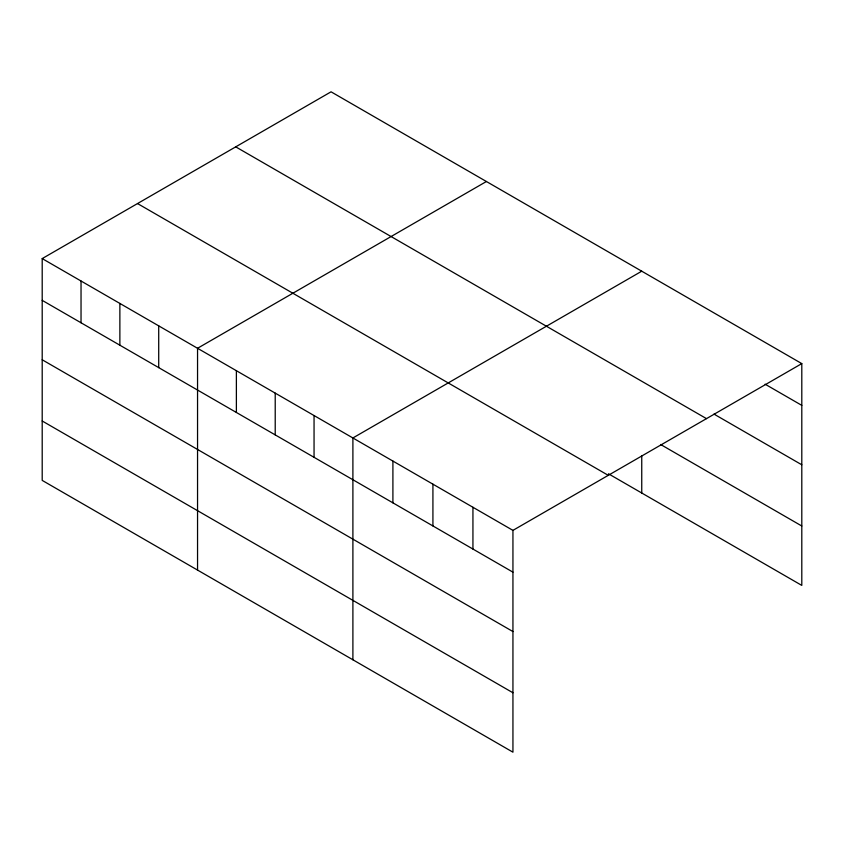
<?xml version="1.0" encoding="UTF-8"?>
<svg xmlns="http://www.w3.org/2000/svg" width="844" height="844" viewBox="0 0 844 844"><rect width="100%" height="100%" fill="white"/><g stroke="black" fill="none" stroke-linecap="round" stroke-linejoin="round"><path stroke-width="1.27" d="M42.2 258.591L512.941 530.37L512.941 752.183L42.2 480.394L42.2 258.591L331.059 91.817L801.8 363.606L801.8 585.409L608.461 473.79M486.397 181.513L197.549 348.277L197.549 570.09M641.746 271.198L352.897 437.962L352.897 659.776M512.941 530.37L801.8 363.606M765.118 384.199L801.8 405.373M713.992 414.098L801.8 464.791M235.729 146.856L706.481 418.635M660.641 444.503L801.8 526.002M137.519 203.552L608.271 475.341M42.2 300.358L512.941 572.148M42.2 359.776L512.941 631.555M42.2 420.987L512.941 692.766M641.746 455.549L641.746 493.001M472.935 507.265L472.935 549.043M432.919 484.171L432.919 525.939M392.903 461.067L392.903 502.845M314.052 415.543L314.052 457.321M275.218 393.125L275.218 434.892M236.383 370.695L236.383 412.473M158.714 325.858L158.714 367.625M119.869 303.429L119.869 345.207M81.035 281.01L81.035 322.788"/></g></svg>
